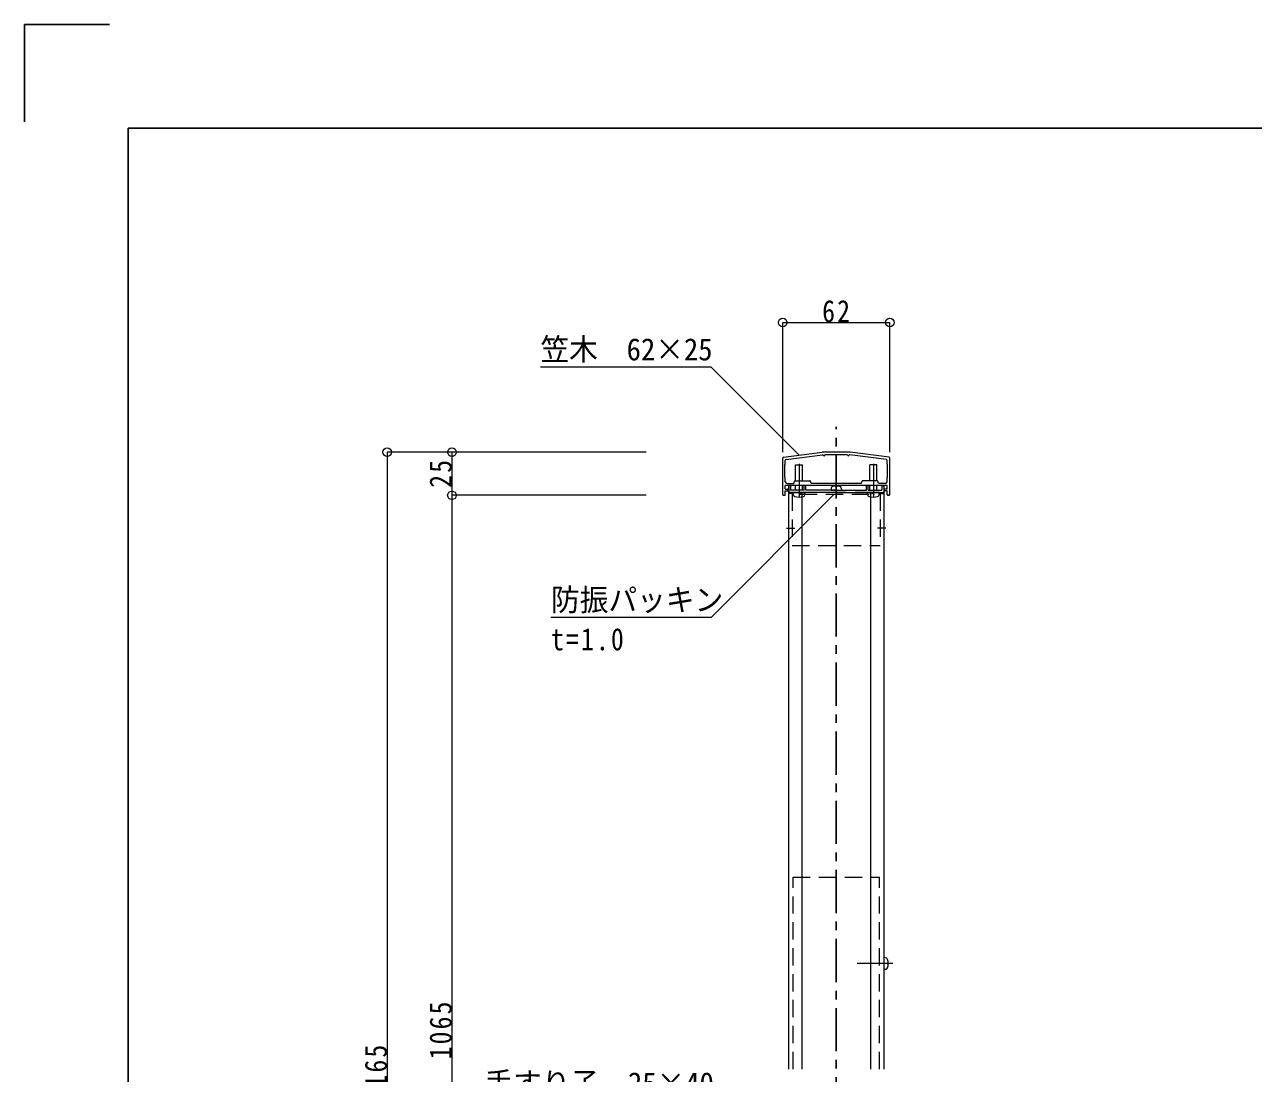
# Model space of a CAD drawing. Units: millimetres at full size, sheet at 1:5; some dimension numbers follow another scale. Extents: x -1050 to 1050, y -742 to 742.
# Drawn here: x -1050 to -338, y 135 to 742 of the extents above; entities that cross this region are included whole.
import ezdxf
from ezdxf.enums import TextEntityAlignment as Align

# ---------------------------------------------------------------- set-up
doc = ezdxf.new("R2010")
doc.units = ezdxf.units.MM
doc.header["$LTSCALE"] = 5
doc.linetypes.add('CHAIN1', pattern=[8, 5, -1, 1, -1])
doc.linetypes.add('DASHED2', pattern=[3, 2, -1])
for name, color, linetype in [('0-0_通り芯', 7, 'CHAIN1'), ('1-4_印刷位置ライン', 7, 'Continuous'), ('1-5_図枠1_1', 7, 'Continuous')]:
    doc.layers.add(name, color=color, linetype=linetype)
for name, color, linetype, lineweight in [('0-3_寸法', 54, 'Continuous', 20), ('0-4_手摺部材', 92, 'Continuous', 20), ('0-5_手すり子', 12, 'Continuous', 20), ('0-8_その他', 11, 'DASHED2', 20), ('0-9_文字', 3, 'Continuous', 20), ('0-A_支柱', 6, 'Continuous', 20), ('0-B_足元', 4, 'Continuous', 20)]:
    doc.layers.add(name, color=color, linetype=linetype, lineweight=lineweight)
doc.styles.add('ＭＳ ゴシック', font='')
doc.styles.get('ＭＳ ゴシック').set_extended_font_data('MS Gothic')

# ---------------------------------------------------------------- blocks, each defined once
blk = doc.blocks.new('dimension_origin')
at = {"color": 0, "linetype": 'Continuous', "lineweight": -2}
blk.add_circle((0, 0), 1.25, dxfattribs=at)

msp = doc.modelspace()

# ---------------------------------------------------------------- linework, layer by layer
at = {"layer": '0-0_通り芯'}
msp.add_line((-580, -411.793), (-580, 509.682), dxfattribs=at)
at = {"layer": '0-3_寸法'}
for p, q in [((-611, 495), (-611, 570)), ((-611, 570), (-549, 570)), ((-549, 495), (-549, 570)), ((-690, 495), (-840, 495)), ((-840, 495), (-840, -224.276)), ((-802.5, 495), (-802.5, 470)), ((-690, 470), (-802.5, 470)), ((-802.5, 470), (-802.5, -149.276))]:
    msp.add_line(p, q, dxfattribs=at)
at = {"layer": '0-4_手摺部材'}
for p, q in [((-611, 470.5), (-611, 491.561)), ((-610.565, 492.057), (-588.064, 494.992)), ((-609.065, 490.74), (-587.967, 493.492)), ((-572.065, 495), (-587.935, 495)), ((-587.838, 493.5), (-587.5, 493.5)), ((-587.5, 493.4), (-587.5, 493.5)), ((-586.5, 493.4), (-586.5, 493.5)), ((-573.5, 493.5), (-586.5, 493.5)), ((-573.5, 493.4), (-573.5, 493.5)), ((-572.5, 493.4), (-572.5, 493.5)), ((-572.162, 493.5), (-572.5, 493.5)), ((-550.935, 490.74), (-572.033, 493.492)), ((-549.435, 492.057), (-571.936, 494.992)), ((-549, 470.5), (-549, 491.561)), ((-609.5, 488), (-609.7, 487.8)), ((-609.7, 480.6), (-609.7, 487.8)), ((-609.5, 488), (-609.5, 490.244)), ((-603.5, 487.6), (-599.5, 487.6)), ((-603.5, 478.4), (-603.5, 487.6)), ((-603.5, 487.6), (-599.5, 487.6)), ((-603.5, 478.4), (-603.5, 487.6)), ((-599.5, 478.4), (-599.5, 487.6)), ((-599.5, 478.4), (-599.5, 487.6)), ((-560.5, 478.4), (-560.5, 487.6)), ((-556.5, 487.6), (-560.5, 487.6)), ((-560.5, 478.4), (-560.5, 487.6)), ((-556.5, 487.6), (-560.5, 487.6)), ((-556.5, 478.4), (-556.5, 487.6)), ((-556.5, 478.4), (-556.5, 487.6)), ((-550.5, 488), (-550.5, 490.244)), ((-550.5, 488), (-550.3, 487.8)), ((-550.3, 480.6), (-550.3, 487.8)), ((-609.5, 480.4), (-609.7, 480.6)), ((-609.5, 477.9), (-609.5, 480.4)), ((-608.5, 476.9), (-604.5, 476.9)), ((-604.5, 476.9), (-604.068, 478.195)), ((-603.784, 478.4), (-595.216, 478.4)), ((-594.5, 476.9), (-594.932, 478.195)), ((-565.5, 476.9), (-594.5, 476.9)), ((-565.5, 476.9), (-565.068, 478.195)), ((-556.216, 478.4), (-564.784, 478.4)), ((-555.5, 476.9), (-555.932, 478.195)), ((-551.5, 476.9), (-555.5, 476.9)), ((-550.5, 480.4), (-550.3, 480.6)), ((-550.5, 477.9), (-550.5, 480.4)), ((-610.5, 470), (-610, 470)), ((-550.5, 475.6), (-609.5, 475.6)), ((-609.5, 473.6), (-609.5, 475.6)), ((-609.5, 473.6), (-608.3, 473.6)), ((-609.5, 470.5), (-609.5, 472.6)), ((-609.5, 472.6), (-608.3, 472.6)), ((-608, 472.9), (-608, 473.3)), ((-607.5, 475.1), (-607.5, 472.1)), ((-604.948, 471), (-607.5, 471)), ((-606.5, 475.6), (-607, 475.6)), ((-606.5, 475.6), (-606.5, 473)), ((-598.5, 473), (-606.5, 473)), ((-604.902, 470.481), (-605, 471.6)), ((-605, 471.6), (-598, 471.6)), ((-604.902, 470.481), (-605, 471.6)), ((-605, 471.6), (-598, 471.6)), ((-603.5, 473), (-603.5, 475.6)), ((-603.5, 473), (-603.5, 475.6)), ((-580, 471.6), (-601.3, 471.6)), ((-599.5, 473), (-599.5, 475.6)), ((-599.5, 473), (-599.5, 475.6)), ((-597.5, 475.6), (-598.5, 475.6)), ((-598.5, 473), (-598.5, 475.6)), ((-598.098, 470.481), (-598, 471.6)), ((-598.098, 470.481), (-598, 471.6)), ((-597.5, 473), (-597.5, 475.6)), ((-580, 473), (-597.5, 473)), ((-582.908, 474.054), (-583, 473)), ((-582.908, 474.054), (-583, 473)), ((-583, 473), (-577, 473)), ((-583, 473), (-577, 473)), ((-580, 473), (-562.5, 473)), ((-580, 471.6), (-558.7, 471.6)), ((-577.092, 474.054), (-577, 473)), ((-577.092, 474.054), (-577, 473)), ((-562.5, 473), (-562.5, 475.6)), ((-562.5, 475.6), (-561.5, 475.6)), ((-561.902, 470.481), (-562, 471.6)), ((-555, 471.6), (-562, 471.6)), ((-561.902, 470.481), (-562, 471.6)), ((-555, 471.6), (-562, 471.6)), ((-561.5, 473), (-561.5, 475.6)), ((-561.5, 473), (-553.5, 473)), ((-560.5, 473), (-560.5, 475.6)), ((-560.5, 473), (-560.5, 475.6)), ((-558.7, 471.6), (-558.5, 471.8)), ((-558.5, 471.8), (-558.3, 471.6)), ((-558.3, 471.6), (-553, 471.6)), ((-556.5, 473), (-556.5, 475.6)), ((-556.5, 473), (-556.5, 475.6)), ((-555.098, 470.481), (-555, 471.6)), ((-555.098, 470.481), (-555, 471.6)), ((-555.052, 471), (-552.5, 471)), ((-553.5, 475.6), (-553, 475.6)), ((-553.5, 475.6), (-553.5, 473)), ((-552.5, 475.1), (-552.5, 472.1)), ((-552, 472.9), (-552, 473.3)), ((-550.5, 473.6), (-551.7, 473.6)), ((-550.5, 472.6), (-551.7, 472.6)), ((-550.5, 473.6), (-550.5, 475.6)), ((-550.5, 470.5), (-550.5, 472.6)), ((-549.5, 470), (-550, 470)), ((-608.771, 451), (-603.972, 451)), ((-551.229, 451), (-556.028, 451))]:
    msp.add_line(p, q, dxfattribs=at)
at = {"layer": '0-4_手摺部材', "linetype": 'CHAIN1'}
for p, q in [((-601.5, 488.181), (-601.5, 468.718)), ((-601.5, 488.181), (-601.5, 468.718)), ((-558.5, 488.181), (-558.5, 468.718)), ((-558.5, 488.181), (-558.5, 468.718))]:
    msp.add_line(p, q, dxfattribs=at)
at = {"layer": '0-4_手摺部材', "linetype": 'DASHED2'}
for p, q in [((-605.5, 471), (-605.5, 441)), ((-554.5, 471), (-554.5, 441)), ((-605.5, 441), (-554.5, 441))]:
    msp.add_line(p, q, dxfattribs=at)
at = {"layer": '0-4_手摺部材'}
msp.add_lwpolyline([(-601.3, 471.6), (-601.5, 471.8), (-601.7, 471.6), (-607, 471.6)], dxfattribs=at)
for centre, radius, start, end in [((-610.5, 491.561), 0.5, 97.43141, 180), ((-587.935, 494), 1, 90, 97.43141), ((-587.838, 492.5), 1, 90, 97.43141), ((-587, 493.4), 0.5, 180, 360), ((-573, 493.4), 0.5, 180, 360), ((-572.162, 492.5), 1, 82.56859, 90), ((-572.065, 494), 1, 82.56859, 90), ((-549.5, 491.561), 0.5, 0, 82.56859), ((-609, 490.244), 0.5, 97.43141, 180), ((-551, 490.244), 0.5, 0, 82.56859), ((-608.5, 477.9), 1, 180, 270), ((-603.784, 478.1), 0.3, 90, 161.56505), ((-595.216, 478.1), 0.3, 18.43495, 90), ((-564.784, 478.1), 0.3, 90, 161.56505), ((-556.216, 478.1), 0.3, 18.43495, 90), ((-551.5, 477.9), 1, 270, 360), ((-610.5, 470.5), 0.5, 180, 270), ((-610, 470.5), 0.5, 270, 360), ((-608.3, 473.3), 0.3, 0, 90), ((-608.3, 472.9), 0.3, 270, 360), ((-607, 475.1), 0.5, 90, 180), ((-607, 472.1), 0.5, 180, 270), ((-603.607, 470.594), 1.3, 185, 254.11915), ((-603.607, 470.594), 1.3, 185, 254.11915), ((-599.393, 470.594), 1.3, 285.88085, 355), ((-599.393, 470.594), 1.3, 285.88085, 355), ((-581.812, 473.958), 1.1, 105.2249, 175), ((-581.812, 473.958), 1.1, 105.2249, 175), ((-580, 467.3), 8, 74.7751, 105.2249), ((-580, 467.3), 8, 74.7751, 105.2249), ((-578.188, 473.958), 1.1, 5, 74.7751), ((-578.188, 473.958), 1.1, 5, 74.7751), ((-560.607, 470.594), 1.3, 185, 254.11915), ((-560.607, 470.594), 1.3, 185, 254.11915), ((-556.393, 470.594), 1.3, 285.88085, 355), ((-556.393, 470.594), 1.3, 285.88085, 355), ((-553, 475.1), 0.5, 0, 90), ((-553, 472.1), 0.5, 270, 360), ((-551.7, 473.3), 0.3, 90, 180), ((-551.7, 472.9), 0.3, 180, 270), ((-550, 470.5), 0.5, 180, 270), ((-549.5, 470.5), 0.5, 270, 360), ((-601.5, 478), 9, 254.11915, 285.88085), ((-601.5, 478), 9, 254.11915, 285.88085), ((-558.5, 478), 9, 254.11915, 285.88085), ((-558.5, 478), 9, 254.11915, 285.88085)]:
    msp.add_arc(centre, radius, start, end, dxfattribs=at)
at = {"layer": '0-5_手すり子'}
for p, q in [((-600, 471.6), (-600, 137.854)), ((-560, 137.854), (-560, 471.6))]:
    msp.add_line(p, q, dxfattribs=at)
at = {"layer": '0-8_その他'}
msp.add_lwpolyline([(-601, 471.6), (-601, 470.6), (-559, 470.6), (-559, 471.6)], close=True, dxfattribs=at)
at = {"layer": '0-9_文字'}
for points in [[(-601.489, 493.241), (-652.5, 544.252), (-751.25, 544.252)], [(-581.163, 470.6), (-652.5, 399.263), (-745.163, 399.263)]]:
    msp.add_lwpolyline(points, dxfattribs=at)
at = {"layer": '0-A_支柱'}
for p, q in [((-607.5, 137.854), (-607.5, 475.6)), ((-552.5, 475.6), (-552.5, 137.854))]:
    msp.add_line(p, q, dxfattribs=at)
at = {"layer": '0-B_足元', "linetype": 'DASHED2'}
for p, q in [((-605, 248.918), (-555, 248.918)), ((-605, 137.854), (-605, 248.918)), ((-555, 137.854), (-555, 248.918))]:
    msp.add_line(p, q, dxfattribs=at)
at = {"layer": '0-B_足元'}
for p, q in [((-551.381, 202.32), (-552.5, 202.418)), ((-552.5, 202.418), (-552.5, 195.418)), ((-551.381, 195.516), (-552.5, 195.418))]:
    msp.add_line(p, q, dxfattribs=at)
at = {"layer": '0-B_足元', "linetype": 'CHAIN1'}
msp.add_line((-547.28, 198.918), (-567.895, 198.918), dxfattribs=at)
at = {"layer": '0-B_足元'}
for centre, radius, start, end in [((-551.494, 201.025), 1.3, 15.88085, 85), ((-558.9, 198.918), 9, 344.11915, 15.88085), ((-551.494, 196.811), 1.3, 275, 344.11915)]:
    msp.add_arc(centre, radius, start, end, dxfattribs=at)
at = {"layer": '1-4_印刷位置ライン'}
for p in [(-1050, 686.222), (-1000.874, 742.5)]:
    msp.add_line(p, (-1050, 742.5), dxfattribs=at)
at = {"layer": '1-5_図枠1_1'}
msp.add_line((-990, 682.5), (703.535, 682.5), dxfattribs=at)
msp.add_lwpolyline([(-990, 682.5), (-990, -707.5), (990, -707.5)], dxfattribs=at)

# ---------------------------------------------------------------- block references
at = {"layer": '0-3_寸法', "xscale": 2, "yscale": 2}
for p, rotation in [((-611, 570), 180), ((-840, 495), 90), ((-802.5, 495), 90), ((-802.5, 470), 270), ((-802.5, 470), 90)]:
    msp.add_blockref('dimension_origin', p, dxfattribs=dict(at, rotation=rotation))
msp.add_blockref('dimension_origin', (-549, 570), dxfattribs=at)

# ---------------------------------------------------------------- texts
at = {"layer": '0-3_寸法', "insert": (-588.125, 570), "char_height": 12.83, "attachment_point": 7, "style": 'ＭＳ ゴシック'}
msp.add_mtext('\\T1.17;\\W0.85;62', dxfattribs=at)
at = {"layer": '0-3_寸法', "char_height": 12.83, "attachment_point": 7, "rotation": 90, "style": 'ＭＳ ゴシック'}
for s, insert in [('\\T1.17;\\W0.85;25', (-802.5, 474.375)), ('\\T1.17;\\W0.85;1065', (-802.5, 143.487)), ('\\T1.17;\\W0.85;1165', (-840, 118.487))]:
    msp.add_mtext(s, dxfattribs=dict(at, insert=insert))
at = {"layer": '0-9_文字', "style": 'ＭＳ ゴシック', "width": 0.95}
for s, p in [('笠木\u300062×25', (-751.25, 544.252)), ('防振パッキン', (-745.163, 399.263)), ('手すり子\u300025×40', (-783.75, 119.339))]:
    msp.add_text(s, height=12.83, dxfattribs=at).set_placement(p, align=Align.BOTTOM_LEFT)
at = {"layer": '0-9_文字', "insert": (-745.163, 380.083), "char_height": 12.83, "attachment_point": 7, "style": 'ＭＳ ゴシック'}
msp.add_mtext('\\T1.17;\\W0.85;t=1.0', dxfattribs=at)

doc.saveas('drawing.dxf')
